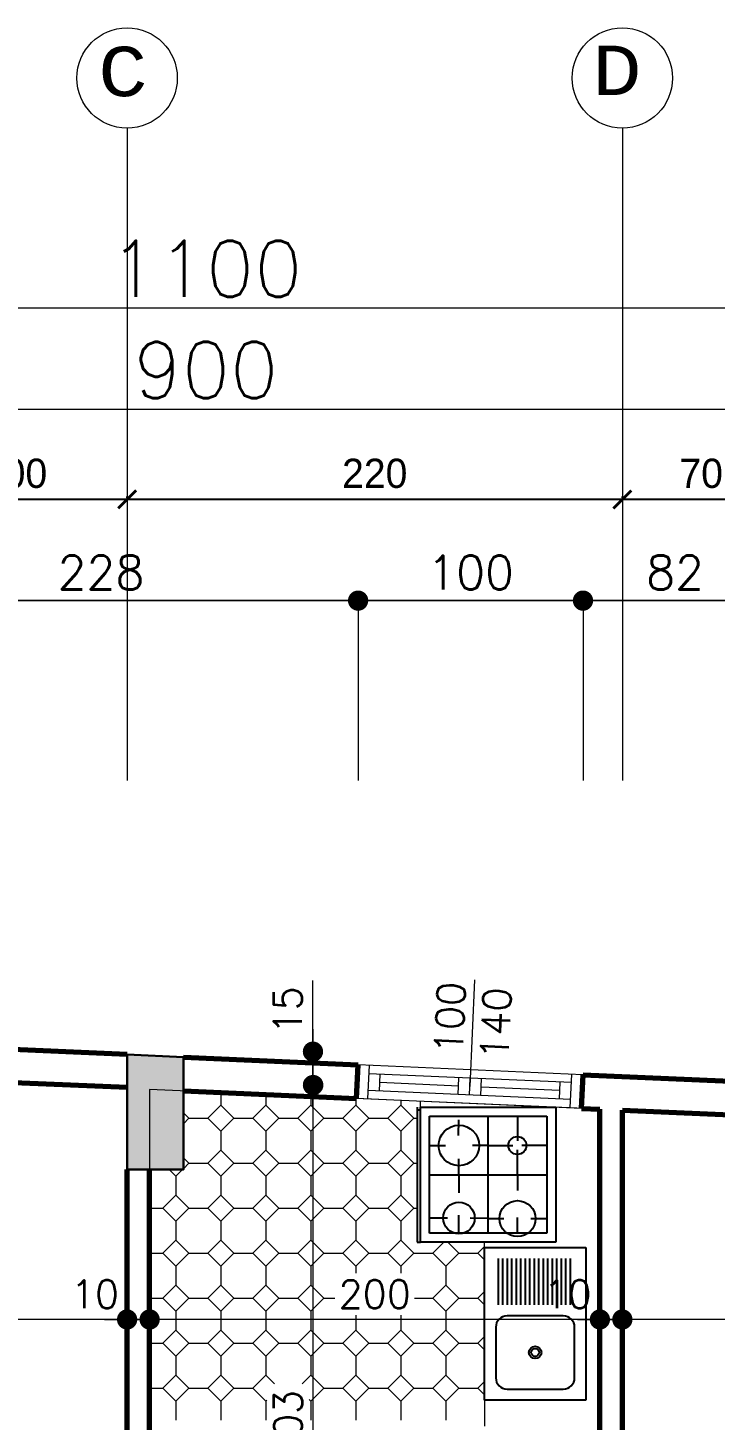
# Model space of a CAD drawing. Header units: millimetres. Extents: x 35860 to 71103, y -11298 to -8385.
# Drawn here: x 45394 to 45700, y -9514 to -8895 of the extents above; entities that cross this region are included whole.
import ezdxf

# ---------------------------------------------------------------- set-up
doc = ezdxf.new("R2010")
doc.units = ezdxf.units.MM
doc.header["$MEASUREMENT"] = 0
doc.layers.get('0').update_dxf_attribs({"lineweight": 15})
doc.layers.get('Defpoints').update_dxf_attribs({"lineweight": 20})
for name, color, linetype, lineweight in [('02', 2, 'Continuous', 20), ('03_Yazı', 1, 'Continuous', 30), ('07', 3, 'Continuous', 70), ('Aks&Tefriş', 5, 'Continuous', 20), ('Kolon', 6, 'Continuous', 30), ('Ölçü', 140, 'Continuous', 20)]:
    doc.layers.add(name, color=color, linetype=linetype, lineweight=lineweight)
doc.layers.add('Lay_X', color=45, linetype='Continuous', lineweight=13, plot=False)
doc.layers.add('M-TEF', color=63, linetype='Continuous')
doc.styles.add('0', font='txt.shx')
doc.styles.add('C', font='')
doc.styles.get('C').set_extended_font_data('Courier New Tur')
doc.dimstyles.new('2', dxfattribs={"dimtxt": 12.5, "dimasz": 1, "dimexe": 0, "dimexo": 0, "dimgap": 5, "dimtad": 1, "dimdec": 0, "dimlfac": -1, "dimzin": 12, "dimdsep": 46, "dimtxsty": '0', "dimblk": 'DOT', "dimcen": 2.5, "dimse1": 1, "dimse2": 1, "dimclrd": 256, "dimclrt": 1, "dimadec": 0, "dimazin": 0, "dimtfac": 1, "dimtdec": 0, "dimtmove": 0, "dimatfit": 0, "dimldrblk": 'DOT', "dimfxl": 1, "dimtolj": 1, "dimtzin": 0, "dimlwd": -1, "dimarcsym": 0})
doc.dimstyles.new('5', dxfattribs={"dimtxt": 25, "dimasz": 1, "dimexe": 0, "dimexo": 0, "dimgap": 5, "dimtad": 1, "dimdec": 0, "dimlfac": -1, "dimzin": 12, "dimdsep": 46, "dimtxsty": '0', "dimblk": 'DOT', "dimcen": 2.5, "dimse1": 1, "dimse2": 1, "dimclrd": 256, "dimclrt": 1, "dimadec": 8, "dimazin": 0, "dimtfac": 1, "dimtdec": 0, "dimtmove": 0, "dimatfit": 0, "dimldrblk": 'DOT', "dimfxl": 1, "dimtolj": 1, "dimtzin": 0, "dimlwd": -1, "dimarcsym": 0})
doc.dimstyles.new('_VI80I', dxfattribs={"dimtxt": 15, "dimasz": 1, "dimexe": 0, "dimexo": 100, "dimgap": 5, "dimtad": 1, "dimdec": 0, "dimlfac": -1, "dimzin": 12, "dimdsep": 46, "dimtxsty": '0', "dimblk1": 'DOT80_2', "dimblk2": 'DOT80_1', "dimsah": 1, "dimcen": 2.5, "dimse1": 1, "dimse2": 1, "dimclrd": 256, "dimclrt": 1, "dimadec": 8, "dimazin": 0, "dimtfac": 1, "dimtdec": 0, "dimtmove": 0, "dimatfit": 0, "dimldrblk": 'DOT', "dimfxl": 1, "dimtolj": 1, "dimtzin": 0, "dimlwd": -1, "dimarcsym": 0})
doc.dimstyles.new('STANDART', dxfattribs={"dimtxt": 13, "dimasz": 8, "dimexe": 1.25, "dimexo": 0.625, "dimgap": 5, "dimtad": 1, "dimdec": 0, "dimrnd": 5, "dimzin": 1, "dimdsep": 46, "dimtxsty": 'Standard', "dimblk1": 'ARCHTICK', "dimblk2": 'ARCHTICK', "dimsah": 1, "dimcen": 2.5, "dimclrd": 256, "dimclre": 256, "dimclrt": 1, "dimadec": 0, "dimazin": 0, "dimtfac": 1, "dimtdec": 0, "dimtofl": 0, "dimtmove": 1, "dimatfit": 0, "dimldrblk": 'ARCHTICK', "dimfxl": 1, "dimtolj": 1, "dimtzin": 0, "dimarcsym": 0})

# ---------------------------------------------------------------- blocks, each defined once
blk = doc.blocks.new('DOT')
at = {"color": 0}
blk.add_line((-10, 0), (10, 0), dxfattribs=at)
at = {"color": 0, "const_width": 4.5}
blk.add_lwpolyline([(-2.25, 0, 1), (2.25, 0, 1)], format="xyb", close=True, dxfattribs=at)
blk = doc.blocks.new('*D158')
at = {"layer": 'Aks&Tefriş', "transparency": 16777216}
blk.add_line((45922.41, -9064.9), (45024.41, -9064.9), dxfattribs=at)
at = {"layer": 'Defpoints', "color": 0, "transparency": 16777216}
for p in [(45023.41, -9064.9), (45023.41, -9064.9), (45923.41, -9064.9)]:
    blk.add_point(p, dxfattribs=at)
at = {"layer": 'Aks&Tefriş', "transparency": 16777216, "rotation": 180}
blk.add_blockref('DOT', (45023.41, -9064.9), dxfattribs=at)
at = {"layer": 'Aks&Tefriş', "transparency": 16777216}
blk.add_blockref('DOT', (45923.41, -9064.9), dxfattribs=at)
at = {"layer": 'Aks&Tefriş', "color": 1, "transparency": 16777216, "insert": (45473.41, -9047.4), "char_height": 25, "attachment_point": 5, "style": '0'}
blk.add_mtext('\\A1;900', dxfattribs=at)
blk = doc.blocks.new('_ARCHTICK')
at = {"color": 0, "linetype": 'ByBlock', "const_width": 0.15}
blk.add_lwpolyline([(-0.5, -0.5), (0.5, 0.5)], dxfattribs=at)
blk = doc.blocks.new('*D160')
at = {"layer": 'Aks&Tefriş', "lineweight": -2, "transparency": 16777216}
for p, q in [((45658.41, -9104.27), (45658.41, -9103.65)), ((45728.41, -9104.9), (45658.41, -9104.9))]:
    blk.add_line(p, q, dxfattribs=at)
at = {"layer": 'Defpoints', "color": 0, "transparency": 16777216}
for p in [(45658.41, -9104.9), (45658.41, -9104.9), (45728.41, -9104.9)]:
    blk.add_point(p, dxfattribs=at)
at = {"layer": 'Aks&Tefriş', "lineweight": -2, "transparency": 16777216, "xscale": 8, "yscale": 8, "zscale": 8, "rotation": 180}
blk.add_blockref('_ARCHTICK', (45658.41, -9104.9), dxfattribs=at)
at = {"layer": 'Aks&Tefriş', "lineweight": -2, "transparency": 16777216, "xscale": 8, "yscale": 8, "zscale": 8}
blk.add_blockref('_ARCHTICK', (45728.41, -9104.9), dxfattribs=at)
at = {"layer": 'Aks&Tefriş', "color": 1, "transparency": 16777216, "insert": (45693.41, -9093.4), "char_height": 13, "attachment_point": 5}
blk.add_mtext('\\A1;70', dxfattribs=at)
blk = doc.blocks.new('*D161')
at = {"layer": 'Aks&Tefriş', "lineweight": -2, "transparency": 16777216}
for p, q in [((45438.41, -9104.27), (45438.41, -9103.65)), ((45658.41, -9104.9), (45438.41, -9104.9))]:
    blk.add_line(p, q, dxfattribs=at)
at = {"layer": 'Defpoints', "color": 0, "transparency": 16777216}
for p in [(45438.41, -9104.9), (45438.41, -9104.9), (45658.41, -9104.9)]:
    blk.add_point(p, dxfattribs=at)
at = {"layer": 'Aks&Tefriş', "lineweight": -2, "transparency": 16777216, "xscale": 8, "yscale": 8, "zscale": 8, "rotation": 180}
blk.add_blockref('_ARCHTICK', (45438.41, -9104.9), dxfattribs=at)
at = {"layer": 'Aks&Tefriş', "lineweight": -2, "transparency": 16777216, "xscale": 8, "yscale": 8, "zscale": 8}
blk.add_blockref('_ARCHTICK', (45658.41, -9104.9), dxfattribs=at)
at = {"layer": 'Aks&Tefriş', "color": 1, "transparency": 16777216, "insert": (45548.41, -9093.4), "char_height": 13, "attachment_point": 5}
blk.add_mtext('\\A1;220', dxfattribs=at)
blk = doc.blocks.new('*D162')
at = {"layer": 'Aks&Tefriş', "lineweight": -2, "transparency": 16777216}
for p, q in [((45338.41, -9104.27), (45338.41, -9103.65)), ((45438.41, -9104.9), (45338.41, -9104.9))]:
    blk.add_line(p, q, dxfattribs=at)
at = {"layer": 'Defpoints', "color": 0, "transparency": 16777216}
for p in [(45338.41, -9104.9), (45338.41, -9104.9), (45438.41, -9104.9)]:
    blk.add_point(p, dxfattribs=at)
at = {"layer": 'Aks&Tefriş', "lineweight": -2, "transparency": 16777216, "xscale": 8, "yscale": 8, "zscale": 8, "rotation": 180}
blk.add_blockref('_ARCHTICK', (45338.41, -9104.9), dxfattribs=at)
at = {"layer": 'Aks&Tefriş', "lineweight": -2, "transparency": 16777216, "xscale": 8, "yscale": 8, "zscale": 8}
blk.add_blockref('_ARCHTICK', (45438.41, -9104.9), dxfattribs=at)
at = {"layer": 'Aks&Tefriş', "color": 1, "transparency": 16777216, "insert": (45388.41, -9093.4), "char_height": 13, "attachment_point": 5}
blk.add_mtext('\\A1;100', dxfattribs=at)
blk = doc.blocks.new('*D122')
at = {"layer": 'Defpoints', "color": 0, "transparency": 16777216}
for p in [(45908.41, -9373.42), (45658.41, -9378.03), (45658.41, -9469.45)]:
    blk.add_point(p, dxfattribs=at)
at = {"layer": 'Ölçü', "transparency": 16777216}
blk.add_line((45907.41, -9469.45), (45659.41, -9469.45), dxfattribs=at)
at = {"layer": 'Ölçü', "transparency": 16777216, "rotation": 180}
blk.add_blockref('DOT', (45658.41, -9469.45), dxfattribs=at)
at = {"layer": 'Ölçü', "transparency": 16777216}
blk.add_blockref('DOT', (45908.41, -9469.45), dxfattribs=at)
at = {"layer": 'Ölçü', "color": 1, "transparency": 16777216, "insert": (45783.41, -9458.2), "char_height": 12.5, "attachment_point": 5, "style": '0'}
blk.add_mtext('\\A1;250', dxfattribs=at)
blk = doc.blocks.new('*D123')
at = {"layer": 'Defpoints', "color": 0, "transparency": 16777216}
for p in [(45648.41, -9378.03), (45658.41, -9378.03), (45648.41, -9469.45)]:
    blk.add_point(p, dxfattribs=at)
at = {"layer": 'Ölçü', "transparency": 16777216}
for p, q in [((45647.41, -9469.45), (45621.82, -9469.45)), ((45658.41, -9469.45), (45648.41, -9469.45)), ((45659.41, -9469.45), (45660.41, -9469.45))]:
    blk.add_line(p, q, dxfattribs=at)
blk.add_blockref('DOT', (45648.41, -9469.45), dxfattribs=at)
at = {"layer": 'Ölçü', "transparency": 16777216, "rotation": 180}
blk.add_blockref('DOT', (45658.41, -9469.45), dxfattribs=at)
at = {"layer": 'Ölçü', "color": 1, "transparency": 16777216, "insert": (45634.12, -9458.2), "char_height": 12.5, "attachment_point": 5, "style": '0'}
blk.add_mtext('\\A1;10', dxfattribs=at)
blk = doc.blocks.new('*D124')
at = {"layer": 'Defpoints', "color": 0, "transparency": 16777216}
for p in [(45448.41, -9378.03), (45648.41, -9378.03), (45448.41, -9469.45)]:
    blk.add_point(p, dxfattribs=at)
at = {"layer": 'Ölçü', "transparency": 16777216}
blk.add_line((45647.41, -9469.45), (45449.41, -9469.45), dxfattribs=at)
at = {"layer": 'Ölçü', "transparency": 16777216, "rotation": 180}
blk.add_blockref('DOT', (45448.41, -9469.45), dxfattribs=at)
at = {"layer": 'Ölçü', "transparency": 16777216}
blk.add_blockref('DOT', (45648.41, -9469.45), dxfattribs=at)
at = {"layer": 'Ölçü', "color": 1, "transparency": 16777216, "insert": (45548.41, -9458.2), "char_height": 12.5, "attachment_point": 5, "style": '0'}
blk.add_mtext('\\A1;200', dxfattribs=at)
blk = doc.blocks.new('*D125')
at = {"layer": 'Defpoints', "color": 0, "transparency": 16777216}
for p in [(45438.41, -9378.03), (45448.41, -9378.03), (45438.41, -9469.45)]:
    blk.add_point(p, dxfattribs=at)
at = {"layer": 'Ölçü', "transparency": 16777216}
for p, q in [((45437.41, -9469.45), (45411.82, -9469.45)), ((45448.41, -9469.45), (45438.41, -9469.45)), ((45449.41, -9469.45), (45450.41, -9469.45))]:
    blk.add_line(p, q, dxfattribs=at)
blk.add_blockref('DOT', (45438.41, -9469.45), dxfattribs=at)
at = {"layer": 'Ölçü', "transparency": 16777216, "rotation": 180}
blk.add_blockref('DOT', (45448.41, -9469.45), dxfattribs=at)
at = {"layer": 'Ölçü', "color": 1, "transparency": 16777216, "insert": (45424.12, -9458.2), "char_height": 12.5, "attachment_point": 5, "style": '0'}
blk.add_mtext('\\A1;10', dxfattribs=at)
blk = doc.blocks.new('*D146')
at = {"layer": 'Defpoints', "color": 0, "transparency": 16777216}
for p in [(45521.11, -9365.25), (45521.11, -9365.25), (45463.41, -9668.42)]:
    blk.add_point(p, dxfattribs=at)
at = {"layer": 'Ölçü', "transparency": 16777216}
blk.add_line((45521.11, -9667.42), (45521.11, -9366.25), dxfattribs=at)
for p, rotation in [((45521.11, -9365.25), 90), ((45521.11, -9668.42), 270)]:
    blk.add_blockref('DOT', p, dxfattribs=dict(at, rotation=rotation))
at = {"layer": 'Ölçü', "color": 1, "transparency": 16777216, "insert": (45509.86, -9516.84), "char_height": 12.5, "attachment_point": 5, "rotation": 90, "style": '0'}
blk.add_mtext('\\A1;303', dxfattribs=at)
blk = doc.blocks.new('*D177')
at = {"layer": 'Defpoints', "color": 0, "transparency": 16777216}
for p in [(45518.19, -9350.39), (45520.96, -9350.39), (45521.11, -9365.25)]:
    blk.add_point(p, dxfattribs=at)
at = {"layer": 'Ölçü', "transparency": 16777216}
for p, q in [((45520.96, -9349.39), (45520.96, -9318.71)), ((45520.96, -9365.25), (45520.96, -9350.39)), ((45520.96, -9366.25), (45520.96, -9367.25))]:
    blk.add_line(p, q, dxfattribs=at)
for p, rotation in [((45520.96, -9350.39), 270), ((45520.96, -9365.25), 90)]:
    blk.add_blockref('DOT', p, dxfattribs=dict(at, rotation=rotation))
at = {"layer": 'Ölçü', "color": 1, "transparency": 16777216, "insert": (45509.71, -9332.04), "char_height": 12.5, "attachment_point": 5, "rotation": 90, "style": '0'}
blk.add_mtext('\\A1;15', dxfattribs=at)
blk = doc.blocks.new('*D197')
at = {"layer": 'Defpoints', "color": 0, "transparency": 16777216}
for p in [(45438.41, -9378.03), (45038.41, -9469.45), (45038.41, -9470.57)]:
    blk.add_point(p, dxfattribs=at)
at = {"layer": 'Ölçü', "transparency": 16777216}
blk.add_line((45437.41, -9469.45), (45039.41, -9469.45), dxfattribs=at)
at = {"layer": 'Ölçü', "transparency": 16777216, "rotation": 180}
blk.add_blockref('DOT', (45038.41, -9469.45), dxfattribs=at)
at = {"layer": 'Ölçü', "transparency": 16777216}
blk.add_blockref('DOT', (45438.41, -9469.45), dxfattribs=at)
at = {"layer": 'Ölçü', "color": 1, "transparency": 16777216, "insert": (45238.41, -9458.2), "char_height": 12.5, "attachment_point": 5, "style": '0'}
blk.add_mtext('\\A1;400', dxfattribs=at)
blk = doc.blocks.new('P_X_D_2_15-100')
at = {"layer": '02'}
for p, q in [((0, 55), (0, 7.5)), ((-50, 15), (50, 15)), ((-45, 0), (-45, 15)), ((45, 0), (45, 15)), ((-45, 11.25), (45, 11.25)), ((-40, 3.75), (-40, 11.25)), ((-40, 7.5), (-5, 7.5)), ((-5, 3.75), (-5, 11.25)), ((0, 3.75), (0, 11.25)), ((5, 3.75), (5, 11.25)), ((5, 7.5), (40, 7.5)), ((40, 3.75), (40, 11.25)), ((-50, 0), (50, 0)), ((-45, 3.75), (45, 3.75))]:
    blk.add_line(p, q, dxfattribs=at)
at = {"layer": '07'}
for p, q in [((-50, 0), (-50, 15)), ((50, 0), (50, 15))]:
    blk.add_line(p, q, dxfattribs=at)
at = {"layer": '03_Yazı', "style": '0', "flags": 8}
for tag, p in [('100', (-2.5, 20)), ('140', (15.09, 20))]:
    blk.add_attdef(tag, p, '', height=12.5, rotation=90, dxfattribs=at)
blk = doc.blocks.new('DOT80_2')
at = {"color": 0}
blk.add_line((0, 0), (0, -80), dxfattribs=at)
blk.add_blockref('DOT', (0, 0))
blk = doc.blocks.new('DOT80_1')
at = {"color": 0}
blk.add_line((0, 0), (0, 80), dxfattribs=at)
blk.add_blockref('DOT', (0, 0))
blk = doc.blocks.new('*D833')
at = {"layer": 'Aks&Tefriş', "transparency": 16777216}
blk.add_line((45721.67, -9149.9), (45641.92, -9149.9), dxfattribs=at)
at = {"layer": 'Defpoints', "color": 0, "transparency": 16777216}
for p in [(45640.92, -9149.9), (45640.92, -9360.63), (45722.67, -9364.24)]:
    blk.add_point(p, dxfattribs=at)
at = {"layer": 'Aks&Tefriş', "transparency": 16777216, "rotation": 180}
blk.add_blockref('DOT80_1', (45640.92, -9149.9), dxfattribs=at)
at = {"layer": 'Aks&Tefriş', "transparency": 16777216}
blk.add_blockref('DOT80_2', (45722.67, -9149.9), dxfattribs=at)
at = {"layer": 'Aks&Tefriş', "color": 1, "transparency": 16777216, "insert": (45681.8, -9137.4), "char_height": 15, "attachment_point": 5, "style": '0'}
blk.add_mtext('\\A1;82', dxfattribs=at)
blk = doc.blocks.new('*D834')
at = {"layer": 'Aks&Tefriş', "transparency": 16777216}
blk.add_line((45639.92, -9149.9), (45542.02, -9149.9), dxfattribs=at)
at = {"layer": 'Defpoints', "color": 0, "transparency": 16777216}
for p in [(45541.02, -9149.9), (45541.02, -9356.23), (45640.92, -9360.63)]:
    blk.add_point(p, dxfattribs=at)
at = {"layer": 'Aks&Tefriş', "transparency": 16777216, "rotation": 180}
blk.add_blockref('DOT80_1', (45541.02, -9149.9), dxfattribs=at)
at = {"layer": 'Aks&Tefriş', "transparency": 16777216}
blk.add_blockref('DOT80_2', (45640.92, -9149.9), dxfattribs=at)
at = {"layer": 'Aks&Tefriş', "color": 1, "transparency": 16777216, "insert": (45590.97, -9137.4), "char_height": 15, "attachment_point": 5, "style": '0'}
blk.add_mtext('\\A1;100', dxfattribs=at)
blk = doc.blocks.new('*D835')
at = {"layer": 'Aks&Tefriş', "transparency": 16777216}
blk.add_line((45540.02, -9149.9), (45313.55, -9149.9), dxfattribs=at)
at = {"layer": 'Defpoints', "color": 0, "transparency": 16777216}
for p in [(45312.55, -9149.9), (45312.55, -9346.16), (45541.02, -9356.23)]:
    blk.add_point(p, dxfattribs=at)
at = {"layer": 'Aks&Tefriş', "transparency": 16777216, "rotation": 180}
blk.add_blockref('DOT80_1', (45312.55, -9149.9), dxfattribs=at)
at = {"layer": 'Aks&Tefriş', "transparency": 16777216}
blk.add_blockref('DOT80_2', (45541.02, -9149.9), dxfattribs=at)
at = {"layer": 'Aks&Tefriş', "color": 1, "transparency": 16777216, "insert": (45426.79, -9137.4), "char_height": 15, "attachment_point": 5, "style": '0'}
blk.add_mtext('\\A1;228', dxfattribs=at)
blk = doc.blocks.new('*D1042')
at = {"layer": 'Aks&Tefriş', "transparency": 16777216}
blk.add_line((46022.41, -9019.9), (44924.41, -9019.9), dxfattribs=at)
at = {"layer": 'Defpoints', "color": 0, "transparency": 16777216}
for p in [(44923.41, -9019.9), (44923.41, -9019.9), (46023.41, -9019.9)]:
    blk.add_point(p, dxfattribs=at)
at = {"layer": 'Aks&Tefriş', "transparency": 16777216, "rotation": 180}
blk.add_blockref('DOT', (44923.41, -9019.9), dxfattribs=at)
at = {"layer": 'Aks&Tefriş', "transparency": 16777216}
blk.add_blockref('DOT', (46023.41, -9019.9), dxfattribs=at)
at = {"layer": 'Aks&Tefriş', "color": 1, "transparency": 16777216, "insert": (45473.41, -9002.4), "char_height": 25, "attachment_point": 5, "style": '0'}
blk.add_mtext('\\A1;1100', dxfattribs=at)

msp = doc.modelspace()

# ---------------------------------------------------------------- hatches: boundary and pattern name
h = msp.add_hatch()
h.set_pattern_fill('ANSI33', color=256, scale=30, style=0)
h.set_pattern_definition([(45, (-100, 0), (-5.3033009, 5.3033009), []), (45, (-94.697, 0), (-5.3033009, 5.3033009), [3.75, -1.875])])
h.paths.add_polyline_path([(45023.41, -9384.52), (45023.41, -9333.42), (45048.41, -9334.52), (45048.41, -9384.52)])
h.paths.add_polyline_path([(45438.41, -9402.81), (45438.41, -9351.71), (45463.41, -9352.81), (45463.41, -9402.81)])
h.paths.add_polyline_path([(45898.41, -9423.08), (45898.41, -9371.98), (45923.41, -9373.08), (45923.41, -9423.08)])
h.paths.add_polyline_path([(45923.41, -9983.42), (45863.41, -9983.42), (45863.41, -10013.42), (45923.41, -10013.42)])
h.paths.add_polyline_path([(45898.41, -9628.42), (45923.41, -9628.42), (45923.41, -9678.42), (45898.41, -9678.42)])
h.paths.add_polyline_path([(45463.41, -9638.42), (45463.41, -9678.42), (45438.41, -9678.42), (45438.41, -9638.42)])
h.paths.add_polyline_path([(45073.41, -9678.42), (45023.41, -9678.42), (45023.41, -9653.42), (45073.41, -9653.42)])
h.paths.add_polyline_path([(45063.41, -9893.42), (45023.41, -9893.42), (45023.41, -9923.42), (45063.41, -9923.42)])
h.paths.add_polyline_path([(45048.41, -10623.42), (45048.41, -10573.42), (45023.41, -10573.42), (45023.41, -10623.42)])
h.paths.add_polyline_path([(45898.41, -10368.42), (45923.41, -10368.42), (45923.41, -10318.42), (45898.41, -10318.42)])
h.paths.add_polyline_path([(45463.41, -10368.42), (45463.41, -10318.42), (45438.41, -10318.42), (45438.41, -10368.42)])
h.paths.add_polyline_path([(45363.41, -10138.42), (45338.41, -10138.42), (45338.41, -10073.42), (45363.41, -10073.42)])
h.paths.add_polyline_path([(45363.41, -9923.42), (45363.41, -9858.42), (45338.41, -9858.42), (45338.41, -9923.42)])
h.paths.add_polyline_path([(45633.41, -9873.42), (45633.41, -9878.42), (45638.41, -9878.42), (45728.41, -9878.42), (45728.41, -9858.42), (45633.41, -9858.42)])
h.paths.add_polyline_path([(45633.41, -10133.42), (45633.41, -10118.42), (45728.41, -10118.42), (45728.41, -10138.42), (45633.41, -10138.42)])
h.paths.add_polyline_path([(45073.41, -10318.42), (45023.41, -10318.42), (45023.41, -10343.42), (45073.41, -10343.42)])
h.paths.add_polyline_path([(45633.41, -10623.42), (45658.41, -10623.42), (45658.41, -10573.42), (45633.41, -10573.42)])
h.paths.add_polyline_path([(45898.41, -10623.42), (45923.41, -10623.42), (45923.41, -10573.42), (45898.41, -10573.42)])
h.paths.add_polyline_path([(45463.41, -10623.42), (45463.41, -10573.42), (45438.41, -10573.42), (45438.41, -10623.42)])

# ---------------------------------------------------------------- linework, layer by layer
for p, q in [((45480, -9368.56), (45480, -9374.2)), ((45500, -9369.44), (45500, -9374.2)), ((45520, -9370.32), (45520, -9374.2)), ((45474.21, -9380), (45480.01, -9374.2)), ((45480.01, -9374.2), (45485.81, -9380)), ((45494.21, -9380), (45500.01, -9374.2)), ((45500.01, -9374.2), (45505.81, -9380)), ((45514.21, -9380), (45520.01, -9374.2)), ((45520.01, -9374.2), (45525.81, -9380)), ((45534.21, -9380), (45540.01, -9374.2)), ((45540, -9371.2), (45540, -9374.2)), ((45540.01, -9374.2), (45545.81, -9380)), ((45554.21, -9380), (45560.01, -9374.2)), ((45560, -9372.08), (45560, -9374.2)), ((45560.01, -9374.2), (45565.81, -9380)), ((45568.8, -9375.11), (45568.8, -9372.47)), ((45463.41, -9377.6), (45465.81, -9380)), ((45465.81, -9380), (45463.41, -9382.41)), ((45465.8, -9380), (45474.2, -9380)), ((45480.01, -9385.8), (45474.21, -9380)), ((45485.81, -9380), (45480.01, -9385.8)), ((45485.8, -9380), (45494.2, -9380)), ((45500.01, -9385.8), (45494.21, -9380)), ((45505.81, -9380), (45500.01, -9385.8)), ((45505.8, -9380), (45514.2, -9380)), ((45520.01, -9385.8), (45514.21, -9380)), ((45525.81, -9380), (45520.01, -9385.8)), ((45525.8, -9380), (45534.2, -9380)), ((45540.01, -9385.8), (45534.21, -9380)), ((45545.81, -9380), (45540.01, -9385.8)), ((45545.8, -9380), (45554.2, -9380)), ((45560.01, -9385.8), (45554.21, -9380)), ((45565.81, -9380), (45560.01, -9385.8)), ((45565.8, -9380), (45567.3, -9380)), ((45480, -9385.8), (45480, -9394.2)), ((45500, -9385.8), (45500, -9394.2)), ((45520, -9385.8), (45520, -9394.2)), ((45540, -9385.8), (45540, -9394.2)), ((45560, -9385.8), (45560, -9394.2)), ((45474.21, -9400), (45480.01, -9394.2)), ((45480.01, -9394.2), (45485.81, -9400)), ((45494.21, -9400), (45500.01, -9394.2)), ((45500.01, -9394.2), (45505.81, -9400)), ((45514.21, -9400), (45520.01, -9394.2)), ((45520.01, -9394.2), (45525.81, -9400)), ((45534.21, -9400), (45540.01, -9394.2)), ((45540.01, -9394.2), (45545.81, -9400)), ((45554.21, -9400), (45560.01, -9394.2)), ((45560.01, -9394.2), (45565.81, -9400)), ((45463.41, -9397.6), (45465.81, -9400)), ((45465.81, -9400), (45463.41, -9402.41)), ((45465.8, -9400), (45474.2, -9400)), ((45480.01, -9405.8), (45474.21, -9400)), ((45485.81, -9400), (45480.01, -9405.8)), ((45485.8, -9400), (45494.2, -9400)), ((45500.01, -9405.8), (45494.21, -9400)), ((45505.81, -9400), (45500.01, -9405.8)), ((45505.8, -9400), (45514.2, -9400)), ((45520.01, -9405.8), (45514.21, -9400)), ((45525.81, -9400), (45520.01, -9405.8)), ((45525.8, -9400), (45534.2, -9400)), ((45540.01, -9405.8), (45534.21, -9400)), ((45545.81, -9400), (45540.01, -9405.8)), ((45545.8, -9400), (45554.2, -9400)), ((45560.01, -9405.8), (45554.21, -9400)), ((45565.81, -9400), (45560.01, -9405.8)), ((45565.8, -9400), (45567.3, -9400)), ((45460.01, -9405.8), (45457.02, -9402.81)), ((45460, -9405.8), (45460, -9414.2)), ((45463.01, -9402.81), (45460.01, -9405.8)), ((45480, -9405.8), (45480, -9414.2)), ((45500, -9405.8), (45500, -9414.2)), ((45520, -9405.8), (45520, -9414.2)), ((45540, -9405.8), (45540, -9414.2)), ((45560, -9405.8), (45560, -9414.2)), ((45454.21, -9420), (45460.01, -9414.2)), ((45460.01, -9414.2), (45465.81, -9420)), ((45474.21, -9420), (45480.01, -9414.2)), ((45480.01, -9414.2), (45485.81, -9420)), ((45494.21, -9420), (45500.01, -9414.2)), ((45500.01, -9414.2), (45505.81, -9420)), ((45514.21, -9420), (45520.01, -9414.2)), ((45520.01, -9414.2), (45525.81, -9420)), ((45534.21, -9420), (45540.01, -9414.2)), ((45540.01, -9414.2), (45545.81, -9420)), ((45554.21, -9420), (45560.01, -9414.2)), ((45560.01, -9414.2), (45565.81, -9420)), ((45448.41, -9420), (45454.2, -9420)), ((45460.01, -9425.8), (45454.21, -9420)), ((45460, -9425.8), (45460, -9434.2)), ((45465.81, -9420), (45460.01, -9425.8)), ((45465.8, -9420), (45474.2, -9420)), ((45480.01, -9425.8), (45474.21, -9420)), ((45480, -9425.8), (45480, -9434.2)), ((45485.81, -9420), (45480.01, -9425.8)), ((45485.8, -9420), (45494.2, -9420)), ((45500.01, -9425.8), (45494.21, -9420)), ((45500, -9425.8), (45500, -9434.2)), ((45505.81, -9420), (45500.01, -9425.8)), ((45505.8, -9420), (45514.2, -9420)), ((45520.01, -9425.8), (45514.21, -9420)), ((45520, -9425.8), (45520, -9434.2)), ((45525.81, -9420), (45520.01, -9425.8)), ((45525.8, -9420), (45534.2, -9420)), ((45540.01, -9425.8), (45534.21, -9420)), ((45540, -9425.8), (45540, -9434.2)), ((45545.81, -9420), (45540.01, -9425.8)), ((45545.8, -9420), (45554.2, -9420)), ((45560.01, -9425.8), (45554.21, -9420)), ((45560, -9425.8), (45560, -9434.2)), ((45565.81, -9420), (45560.01, -9425.8)), ((45565.8, -9420), (45567.3, -9420)), ((45454.21, -9440), (45460.01, -9434.2)), ((45460.01, -9434.2), (45465.81, -9440)), ((45474.21, -9440), (45480.01, -9434.2)), ((45480.01, -9434.2), (45485.81, -9440)), ((45494.21, -9440), (45500.01, -9434.2)), ((45500.01, -9434.2), (45505.81, -9440)), ((45514.21, -9440), (45520.01, -9434.2)), ((45520.01, -9434.2), (45525.81, -9440)), ((45534.21, -9440), (45540.01, -9434.2)), ((45540.01, -9434.2), (45545.81, -9440)), ((45554.21, -9440), (45560.01, -9434.2)), ((45560.01, -9434.2), (45565.81, -9440)), ((45574.21, -9440), (45579.1, -9435.11)), ((45580.92, -9435.11), (45585.81, -9440)), ((45594.21, -9440), (45597.17, -9437.05)), ((45597.17, -9437.4), (45597.17, -9435.11)), ((45448.41, -9440), (45454.2, -9440)), ((45460.01, -9445.8), (45454.21, -9440)), ((45465.81, -9440), (45460.01, -9445.8)), ((45465.8, -9440), (45474.2, -9440)), ((45480.01, -9445.8), (45474.21, -9440)), ((45485.81, -9440), (45480.01, -9445.8)), ((45485.8, -9440), (45494.2, -9440)), ((45500.01, -9445.8), (45494.21, -9440)), ((45505.81, -9440), (45500.01, -9445.8)), ((45505.8, -9440), (45514.2, -9440)), ((45520.01, -9445.8), (45514.21, -9440)), ((45525.81, -9440), (45520.01, -9445.8)), ((45525.8, -9440), (45534.2, -9440)), ((45540.01, -9445.8), (45534.21, -9440)), ((45545.81, -9440), (45540.01, -9445.8)), ((45545.8, -9440), (45554.2, -9440)), ((45560.01, -9445.8), (45554.21, -9440)), ((45565.81, -9440), (45560.01, -9445.8)), ((45565.8, -9440), (45574.2, -9440)), ((45580.01, -9445.8), (45574.21, -9440)), ((45585.81, -9440), (45580.01, -9445.8)), ((45585.8, -9440), (45594.2, -9440)), ((45597.17, -9442.95), (45594.21, -9440)), ((45460, -9445.8), (45460, -9454.2)), ((45480, -9445.8), (45480, -9454.2)), ((45500, -9445.8), (45500, -9454.2)), ((45520, -9445.8), (45520, -9454.2)), ((45540, -9445.8), (45540, -9448.82)), ((45560, -9445.8), (45560, -9448.82)), ((45580, -9445.8), (45580, -9454.2)), ((45454.21, -9460), (45460.01, -9454.2)), ((45460.01, -9454.2), (45465.81, -9460)), ((45474.21, -9460), (45480.01, -9454.2)), ((45480.01, -9454.2), (45485.81, -9460)), ((45494.21, -9460), (45500.01, -9454.2)), ((45500.01, -9454.2), (45505.81, -9460)), ((45514.21, -9460), (45520.01, -9454.2)), ((45520.01, -9454.2), (45525.81, -9460)), ((45574.21, -9460), (45580.01, -9454.2)), ((45580.01, -9454.2), (45585.81, -9460)), ((45448.41, -9460), (45454.2, -9460)), ((45460.01, -9465.8), (45454.21, -9460)), ((45465.81, -9460), (45460.01, -9465.8)), ((45465.8, -9460), (45474.2, -9460)), ((45480.01, -9465.8), (45474.21, -9460)), ((45485.81, -9460), (45480.01, -9465.8)), ((45485.8, -9460), (45494.2, -9460)), ((45500.01, -9465.8), (45494.21, -9460)), ((45505.81, -9460), (45500.01, -9465.8)), ((45505.8, -9460), (45514.2, -9460)), ((45520.01, -9465.8), (45514.21, -9460)), ((45525.81, -9460), (45520.01, -9465.8)), ((45525.8, -9460), (45530.7, -9460)), ((45566.12, -9460), (45574.2, -9460)), ((45580.01, -9465.8), (45574.21, -9460)), ((45585.81, -9460), (45580.01, -9465.8)), ((45585.8, -9460), (45594.2, -9460)), ((45594.21, -9460), (45597.17, -9457.05)), ((45597.17, -9462.95), (45594.21, -9460)), ((45460, -9465.8), (45460, -9474.2)), ((45480, -9465.8), (45480, -9474.2)), ((45500, -9465.8), (45500, -9474.2)), ((45520, -9465.8), (45520, -9474.2)), ((45540, -9467.57), (45540, -9474.2)), ((45560, -9467.57), (45560, -9474.2)), ((45580, -9465.8), (45580, -9474.2)), ((45454.21, -9480), (45460.01, -9474.2)), ((45460.01, -9474.2), (45465.81, -9480)), ((45474.21, -9480), (45480.01, -9474.2)), ((45480.01, -9474.2), (45485.81, -9480)), ((45494.21, -9480), (45500.01, -9474.2)), ((45500.01, -9474.2), (45505.81, -9480)), ((45514.21, -9480), (45520.01, -9474.2)), ((45520.01, -9474.2), (45525.81, -9480)), ((45534.21, -9480), (45540.01, -9474.2)), ((45540.01, -9474.2), (45545.81, -9480)), ((45554.21, -9480), (45560.01, -9474.2)), ((45560.01, -9474.2), (45565.81, -9480)), ((45574.21, -9480), (45580.01, -9474.2)), ((45580.01, -9474.2), (45585.81, -9480)), ((45448.41, -9480), (45454.2, -9480)), ((45460.01, -9485.8), (45454.21, -9480)), ((45465.81, -9480), (45460.01, -9485.8)), ((45465.8, -9480), (45474.2, -9480)), ((45480.01, -9485.8), (45474.21, -9480)), ((45485.81, -9480), (45480.01, -9485.8)), ((45485.8, -9480), (45494.2, -9480)), ((45500.01, -9485.8), (45494.21, -9480)), ((45505.81, -9480), (45500.01, -9485.8)), ((45505.8, -9480), (45514.2, -9480)), ((45520.01, -9485.8), (45514.21, -9480)), ((45525.81, -9480), (45520.01, -9485.8)), ((45525.8, -9480), (45534.2, -9480)), ((45540.01, -9485.8), (45534.21, -9480)), ((45545.81, -9480), (45540.01, -9485.8)), ((45545.8, -9480), (45554.2, -9480)), ((45560.01, -9485.8), (45554.21, -9480)), ((45565.81, -9480), (45560.01, -9485.8)), ((45565.8, -9480), (45574.2, -9480)), ((45580.01, -9485.8), (45574.21, -9480)), ((45585.81, -9480), (45580.01, -9485.8)), ((45585.8, -9480), (45594.2, -9480)), ((45594.21, -9480), (45597.17, -9477.05)), ((45597.17, -9482.95), (45594.21, -9480)), ((45460, -9485.8), (45460, -9494.2)), ((45480, -9485.8), (45480, -9494.2)), ((45500, -9485.8), (45500, -9494.2)), ((45520, -9485.8), (45520, -9494.2)), ((45540, -9485.8), (45540, -9494.2)), ((45560, -9485.8), (45560, -9494.2)), ((45580, -9485.8), (45580, -9494.2)), ((45448.41, -9500), (45454.2, -9500)), ((45454.21, -9500), (45460.01, -9494.2)), ((45460.01, -9505.8), (45454.21, -9500)), ((45460.01, -9494.2), (45465.81, -9500)), ((45465.81, -9500), (45460.01, -9505.8)), ((45465.8, -9500), (45474.2, -9500)), ((45474.21, -9500), (45480.01, -9494.2)), ((45480.01, -9505.8), (45474.21, -9500)), ((45480.01, -9494.2), (45485.81, -9500)), ((45485.81, -9500), (45480.01, -9505.8)), ((45485.8, -9500), (45494.2, -9500)), ((45494.21, -9500), (45500.01, -9494.2)), ((45500.01, -9505.8), (45494.21, -9500)), ((45500.01, -9494.2), (45503.9, -9498.09)), ((45516.13, -9498.09), (45520.01, -9494.2)), ((45520.01, -9494.2), (45525.81, -9500)), ((45525.81, -9500), (45520.01, -9505.8)), ((45525.8, -9500), (45534.2, -9500)), ((45534.21, -9500), (45540.01, -9494.2)), ((45540.01, -9505.8), (45534.21, -9500)), ((45540.01, -9494.2), (45545.81, -9500)), ((45545.81, -9500), (45540.01, -9505.8)), ((45545.8, -9500), (45554.2, -9500)), ((45554.21, -9500), (45560.01, -9494.2)), ((45560.01, -9505.8), (45554.21, -9500)), ((45560.01, -9494.2), (45565.81, -9500)), ((45565.81, -9500), (45560.01, -9505.8)), ((45565.8, -9500), (45574.2, -9500)), ((45574.21, -9500), (45580.01, -9494.2)), ((45580.01, -9505.8), (45574.21, -9500)), ((45580.01, -9494.2), (45585.81, -9500)), ((45585.81, -9500), (45580.01, -9505.8)), ((45585.8, -9500), (45594.2, -9500)), ((45594.21, -9500), (45597.17, -9497.05)), ((45597.17, -9502.95), (45594.21, -9500)), ((45460, -9505.8), (45460, -9514.2)), ((45480, -9505.8), (45480, -9514.2)), ((45500, -9505.8), (45500, -9514.2)), ((45500.49, -9505.33), (45500.01, -9505.8)), ((45520.01, -9505.8), (45519.24, -9505.03)), ((45520, -9505.8), (45520, -9514.2)), ((45540, -9505.8), (45540, -9514.2)), ((45560, -9505.8), (45560, -9514.2)), ((45580, -9505.8), (45580, -9514.2)), ((45597.17, -9505.39), (45597.17, -9516.85))]:
    msp.add_line(p, q)
at = {"layer": '07'}
for p, q in [((45438.41, -9351.71), (45312.55, -9346.16)), ((45463.41, -9352.81), (45541.02, -9356.23)), ((45438.41, -9366.28), (45311.89, -9361.15)), ((45640.92, -9360.63), (45722.67, -9364.24)), ((45463.41, -9367.83), (45540.36, -9371.22)), ((45640.26, -9375.62), (45648.41, -9375.98)), ((45648.41, -9668.42), (45648.41, -9375.98)), ((45658.41, -9678.42), (45658.41, -9376.42)), ((45658.41, -9376.42), (45722.01, -9379.22)), ((45438.41, -9638.42), (45438.41, -9402.81)), ((45448.41, -9638.42), (45448.41, -9402.81))]:
    msp.add_line(p, q, dxfattribs=at)
at = {"layer": 'Aks&Tefriş'}
for p, q in [((45438.41, -8939.9), (45438.41, -9229.9)), ((45658.41, -8939.9), (45658.41, -9229.9)), ((45023.41, -9149.9), (45923.41, -9149.9))]:
    msp.add_line(p, q, dxfattribs=at)
for centre in [(45438.41, -8917.59), (45658.41, -8917.59)]:
    msp.add_circle(centre, 22.3, dxfattribs=at)
at = {"layer": 'Kolon'}
msp.add_lwpolyline([(45438.41, -9402.81), (45438.41, -9351.71), (45463.41, -9352.81), (45463.41, -9402.81), (45463.41, -9402.81)], close=True, dxfattribs=at)
at = {"layer": 'Lay_X'}
for points in [[(45438.41, -9366.28), (45438.41, -9688.42), (45038.41, -9688.42), (45038.41, -9349.1)], [(45648.41, -9668.42), (45648.41, -9375.98), (45448.41, -9367.16), (45448.41, -9668.42)], [(45658.41, -9376.42), (45658.41, -9768.42), (45908.41, -9768.42), (45908.41, -9387.43)]]:
    msp.add_lwpolyline(points, close=True, dxfattribs=at)
at = {"layer": 'M-TEF'}
for p, q in [((45568.63, -9376.45), (45567.13, -9376.43)), ((45568.63, -9376.45), (45567.13, -9376.43)), ((45568.63, -9376.45), (45567.13, -9376.43)), ((45567.3, -9375.11), (45567.3, -9435.11)), ((45567.3, -9375.11), (45567.3, -9435.11)), ((45567.3, -9375.11), (45567.3, -9435.11)), ((45568.8, -9375.11), (45628.8, -9375.11)), ((45568.8, -9435.11), (45568.8, -9375.11)), ((45568.8, -9375.11), (45628.8, -9375.11)), ((45568.8, -9435.11), (45568.8, -9375.11)), ((45568.8, -9435.11), (45568.8, -9375.11)), ((45568.8, -9375.11), (45628.8, -9375.11)), ((45628.8, -9375.11), (45628.8, -9435.11)), ((45628.8, -9375.11), (45628.8, -9435.11)), ((45628.8, -9375.11), (45628.8, -9435.11)), ((45572.8, -9431.11), (45572.8, -9379.11)), ((45572.8, -9379.11), (45624.8, -9379.11)), ((45572.8, -9431.11), (45572.8, -9379.11)), ((45572.8, -9379.11), (45624.8, -9379.11)), ((45572.8, -9431.11), (45572.8, -9379.11)), ((45572.8, -9379.11), (45624.8, -9379.11)), ((45585.58, -9380.67), (45585.49, -9387.67)), ((45585.58, -9380.67), (45585.49, -9387.67)), ((45585.58, -9380.67), (45585.49, -9387.67)), ((45598.8, -9431.11), (45598.8, -9379.11)), ((45598.8, -9431.11), (45598.8, -9379.11)), ((45598.8, -9431.11), (45598.8, -9379.11)), ((45611.8, -9379.11), (45611.8, -9390.11)), ((45611.8, -9379.11), (45611.8, -9390.11)), ((45611.8, -9379.11), (45611.8, -9390.11)), ((45624.8, -9379.11), (45624.8, -9431.11)), ((45624.8, -9379.11), (45624.8, -9431.11)), ((45624.8, -9379.11), (45624.8, -9431.11)), ((45572.8, -9392.11), (45579.8, -9392.11)), ((45572.8, -9392.11), (45579.8, -9392.11)), ((45572.8, -9392.11), (45579.8, -9392.11)), ((45598.8, -9392.11), (45591.8, -9392.11)), ((45598.8, -9392.11), (45591.8, -9392.11)), ((45598.8, -9392.11), (45591.8, -9392.11)), ((45598.8, -9392.11), (45609.8, -9392.11)), ((45598.8, -9392.11), (45609.8, -9392.11)), ((45598.8, -9392.11), (45609.8, -9392.11)), ((45611.8, -9405.11), (45611.8, -9394.11)), ((45611.8, -9405.11), (45611.8, -9394.11)), ((45611.8, -9405.11), (45611.8, -9394.11)), ((45624.8, -9392.11), (45613.8, -9392.11)), ((45624.8, -9392.11), (45613.8, -9392.11)), ((45624.8, -9392.11), (45613.8, -9392.11)), ((45585.8, -9405.11), (45585.8, -9398.11)), ((45585.8, -9405.11), (45585.8, -9398.11)), ((45585.8, -9405.11), (45585.8, -9398.11)), ((45572.8, -9405.11), (45624.8, -9405.11)), ((45572.8, -9405.11), (45624.8, -9405.11)), ((45572.8, -9405.11), (45624.8, -9405.11)), ((45585.8, -9405.11), (45585.8, -9413.11)), ((45585.8, -9405.11), (45585.8, -9413.11)), ((45585.8, -9405.11), (45585.8, -9413.11)), ((45611.8, -9405.11), (45611.8, -9412.11)), ((45611.8, -9405.11), (45611.8, -9412.11)), ((45611.8, -9405.11), (45611.8, -9412.11)), ((45572.79, -9424.2), (45580.79, -9424.29)), ((45572.79, -9424.2), (45580.79, -9424.29)), ((45572.79, -9424.2), (45580.79, -9424.29)), ((45585.8, -9431.11), (45585.8, -9423.11)), ((45585.8, -9431.11), (45585.8, -9423.11)), ((45585.8, -9431.11), (45585.8, -9423.11)), ((45598.78, -9424.49), (45590.78, -9424.4)), ((45598.78, -9424.49), (45590.78, -9424.4)), ((45598.78, -9424.49), (45590.78, -9424.4)), ((45598.78, -9424.49), (45605.78, -9424.57)), ((45598.78, -9424.49), (45605.78, -9424.57)), ((45598.78, -9424.49), (45605.78, -9424.57)), ((45611.8, -9431.11), (45611.8, -9424.11)), ((45611.8, -9431.11), (45611.8, -9424.11)), ((45611.8, -9431.11), (45611.8, -9424.11)), ((45624.78, -9424.78), (45617.78, -9424.7)), ((45624.78, -9424.78), (45617.78, -9424.7)), ((45624.78, -9424.78), (45617.78, -9424.7)), ((45624.8, -9431.11), (45572.8, -9431.11)), ((45624.8, -9431.11), (45572.8, -9431.11)), ((45624.8, -9431.11), (45572.8, -9431.11)), ((45567.3, -9435.11), (45568.8, -9435.11)), ((45567.3, -9435.11), (45568.8, -9435.11)), ((45567.3, -9435.11), (45568.8, -9435.11)), ((45628.8, -9435.11), (45568.8, -9435.11)), ((45628.8, -9435.11), (45568.8, -9435.11)), ((45628.8, -9435.11), (45568.8, -9435.11)), ((45597.17, -9437.4), (45642.17, -9437.4)), ((45597.17, -9505.39), (45597.17, -9437.4)), ((45597.17, -9437.4), (45642.17, -9437.4)), ((45597.17, -9505.39), (45597.17, -9437.4)), ((45597.17, -9437.4), (45642.17, -9437.4)), ((45597.17, -9505.39), (45597.17, -9437.4)), ((45642.17, -9437.4), (45642.17, -9505.39)), ((45642.17, -9437.4), (45642.17, -9505.39)), ((45642.17, -9437.4), (45642.17, -9505.39)), ((45603.17, -9442.4), (45603.17, -9462.89)), ((45603.17, -9442.4), (45603.17, -9462.89)), ((45603.17, -9442.4), (45603.17, -9462.89)), ((45605.17, -9442.4), (45605.17, -9462.89)), ((45605.17, -9442.4), (45605.17, -9462.89)), ((45605.17, -9442.4), (45605.17, -9462.89)), ((45607.17, -9442.4), (45607.17, -9462.89)), ((45607.17, -9442.4), (45607.17, -9462.89)), ((45607.17, -9442.4), (45607.17, -9462.89)), ((45609.17, -9442.4), (45609.17, -9462.89)), ((45609.17, -9442.4), (45609.17, -9462.89)), ((45609.17, -9442.4), (45609.17, -9462.89)), ((45611.17, -9442.4), (45611.17, -9462.89)), ((45611.17, -9442.4), (45611.17, -9462.89)), ((45611.17, -9442.4), (45611.17, -9462.89)), ((45613.17, -9442.4), (45613.17, -9462.89)), ((45613.17, -9442.4), (45613.17, -9462.89)), ((45613.17, -9442.4), (45613.17, -9462.89)), ((45615.17, -9442.4), (45615.17, -9462.89)), ((45615.17, -9442.4), (45615.17, -9462.89)), ((45615.17, -9442.4), (45615.17, -9462.89)), ((45617.17, -9442.4), (45617.17, -9462.89)), ((45617.17, -9442.4), (45617.17, -9462.89)), ((45617.17, -9442.4), (45617.17, -9462.89)), ((45619.17, -9442.4), (45619.17, -9462.89)), ((45619.17, -9442.4), (45619.17, -9462.89)), ((45619.17, -9442.4), (45619.17, -9462.89)), ((45621.17, -9442.4), (45621.17, -9462.89)), ((45621.17, -9442.4), (45621.17, -9462.89)), ((45621.17, -9442.4), (45621.17, -9462.89)), ((45623.17, -9442.4), (45623.17, -9462.89)), ((45623.17, -9442.4), (45623.17, -9462.89)), ((45623.17, -9442.4), (45623.17, -9462.89)), ((45625.17, -9442.4), (45625.17, -9462.89)), ((45625.17, -9442.4), (45625.17, -9462.89)), ((45625.17, -9442.4), (45625.17, -9462.89)), ((45627.17, -9442.4), (45627.17, -9462.89)), ((45627.17, -9442.4), (45627.17, -9462.89)), ((45627.17, -9442.4), (45627.17, -9462.89)), ((45629.17, -9442.4), (45629.17, -9462.89)), ((45629.17, -9442.4), (45629.17, -9462.89)), ((45629.17, -9442.4), (45629.17, -9462.89)), ((45631.17, -9442.4), (45631.17, -9462.89)), ((45631.17, -9442.4), (45631.17, -9462.89)), ((45631.17, -9442.4), (45631.17, -9462.89)), ((45633.17, -9442.4), (45633.17, -9462.89)), ((45633.17, -9442.4), (45633.17, -9462.89)), ((45633.17, -9442.4), (45633.17, -9462.89)), ((45635.17, -9442.4), (45635.17, -9462.89)), ((45635.17, -9442.4), (45635.17, -9462.89)), ((45635.17, -9442.4), (45635.17, -9462.89)), ((45632.17, -9467.89), (45607.17, -9467.89)), ((45632.17, -9467.89), (45607.17, -9467.89)), ((45632.17, -9467.89), (45607.17, -9467.89)), ((45602.17, -9472.89), (45602.17, -9495.39)), ((45602.17, -9472.89), (45602.17, -9495.39)), ((45602.17, -9472.89), (45602.17, -9495.39)), ((45637.17, -9495.39), (45637.17, -9472.89)), ((45637.17, -9495.39), (45637.17, -9472.89)), ((45637.17, -9495.39), (45637.17, -9472.89)), ((45642.17, -9505.39), (45597.17, -9505.39)), ((45642.17, -9505.39), (45597.17, -9505.39)), ((45642.17, -9505.39), (45597.17, -9505.39)), ((45607.17, -9500.39), (45632.17, -9500.39)), ((45607.17, -9500.39), (45632.17, -9500.39)), ((45607.17, -9500.39), (45632.17, -9500.39))]:
    msp.add_line(p, q, dxfattribs=at)
for centre, radius in [((45585.8, -9392.11), 9), ((45585.8, -9392.11), 9), ((45585.8, -9392.11), 9), ((45611.8, -9392.11), 4), ((45611.8, -9392.11), 4), ((45611.8, -9392.11), 4), ((45585.79, -9424.35), 7), ((45585.79, -9424.35), 7), ((45585.79, -9424.35), 7), ((45611.78, -9424.63), 8), ((45611.78, -9424.63), 8), ((45611.78, -9424.63), 8), ((45619.67, -9484.09), 2.75), ((45619.67, -9484.09), 2.75), ((45619.67, -9484.09), 2.75), ((45619.67, -9484.09), 1.75), ((45619.67, -9484.09), 1.75), ((45619.67, -9484.09), 1.75)]:
    msp.add_circle(centre, radius, dxfattribs=at)
for centre, start, end in [((45607.17, -9472.89), 90, 180), ((45607.17, -9472.89), 90, 180), ((45607.17, -9472.89), 90, 180), ((45632.17, -9472.89), 0, 90), ((45632.17, -9472.89), 0, 90), ((45632.17, -9472.89), 0, 90), ((45607.17, -9495.39), 180, 270), ((45607.17, -9495.39), 180, 270), ((45607.17, -9495.39), 180, 270), ((45632.17, -9495.39), 270, 0), ((45632.17, -9495.39), 270, 0), ((45632.17, -9495.39), 270, 0)]:
    msp.add_arc(centre, 5, start, end, dxfattribs=at)

# ---------------------------------------------------------------- block references
at = {"layer": '02'}
ref = msp.add_blockref('P_X_D_2_15-100', (45590.31, -9373.42), dxfattribs=dict(at, xscale=-1, rotation=357.4768581265412))
ref.add_attrib('100', '100', (45587.39, -9351.74), dxfattribs={"layer": '03_Yazı', "height": 12.5, "rotation": 87.47686, "style": '0', "flags": 8})
ref.add_attrib('140', '140', (45607.75, -9354.24), dxfattribs={"layer": '03_Yazı', "height": 12.5, "rotation": 87.47686, "style": '0', "flags": 8})

# ---------------------------------------------------------------- texts
at = {"layer": '03_Yazı', "style": 'C'}
for s, p in [('C', (45425.52, -8925.67)), ('D', (45644.94, -8925.16))]:
    msp.add_text(s, height=22, dxfattribs=at).set_placement(p)

# ---------------------------------------------------------------- dimensions: what is measured, and where the dimension line sits
at = {"layer": 'Aks&Tefriş'}
for base, p1, p2, picture, middle in [((44923.41, -9019.9), (46023.41, -9019.9), (44923.41, -9019.9), '*D1042', (45473.41, -9002.4)), ((45023.41, -9064.9), (45923.41, -9064.9), (45023.41, -9064.9), '*D158', (45473.41, -9047.4))]:
    dim = msp.add_linear_dim(base=base, p1=p1, p2=p2, angle=180, dimstyle='5', dxfattribs=at)
    dim.commit()
    dim.dimension.update_dxf_attribs({"geometry": picture, "text_midpoint": middle})
for base, p1, p2, picture, middle in [((45338.41, -9104.9), (45438.41, -9104.9), (45338.41, -9104.9), '*D162', (45388.41, -9093.4)), ((45438.41, -9104.9), (45658.41, -9104.9), (45438.41, -9104.9), '*D161', (45548.41, -9093.4)), ((45658.41, -9104.9), (45728.41, -9104.9), (45658.41, -9104.9), '*D160', (45693.41, -9093.4))]:
    dim = msp.add_linear_dim(base=base, p1=p1, p2=p2, angle=180, dimstyle='STANDART', override={"dimse1": 1}, dxfattribs=at)
    dim.commit()
    dim.dimension.update_dxf_attribs({"geometry": picture, "text_midpoint": middle})
for base, p1, p2, picture, middle in [((45312.55, -9149.9), (45541.02, -9356.23), (45312.55, -9346.16), '*D835', (45426.79, -9137.4)), ((45541.02, -9149.9), (45640.92, -9360.63), (45541.02, -9356.23), '*D834', (45590.97, -9137.4)), ((45640.92, -9149.9), (45722.67, -9364.24), (45640.92, -9360.63), '*D833', (45681.8, -9137.4))]:
    dim = msp.add_linear_dim(base=base, p1=p1, p2=p2, dimstyle='_VI80I', override={"dimtmove": 1}, dxfattribs=at)
    dim.commit()
    dim.dimension.update_dxf_attribs({"geometry": picture, "text_midpoint": middle})
at = {"layer": 'Ölçü'}
dim = msp.add_linear_dim(base=(45520.96, -9350.39), p1=(45521.11, -9365.25), p2=(45518.19, -9350.39), angle=90, dimstyle='2', dxfattribs=at)
dim.commit()
dim.dimension.update_dxf_attribs({"geometry": '*D177', "text_midpoint": (45520.96, -9332.04), "dimtype": 160})
for base, p1, p2, angle, picture, middle in [((45521.11, -9365.25), (45463.41, -9668.42), (45521.11, -9365.25), 90, '*D146', (45509.86, -9516.84)), ((45658.41, -9469.45), (45908.41, -9373.42), (45658.41, -9378.03), 180, '*D122', (45783.41, -9458.2)), ((45438.41, -9469.45), (45448.41, -9378.03), (45438.41, -9378.03), 180, '*D125', (45424.12, -9458.2)), ((45448.41, -9469.45), (45648.41, -9378.03), (45448.41, -9378.03), 180, '*D124', (45548.41, -9458.2)), ((45648.41, -9469.45), (45658.41, -9378.03), (45648.41, -9378.03), 180, '*D123', (45634.12, -9458.2))]:
    dim = msp.add_linear_dim(base=base, p1=p1, p2=p2, angle=angle, dimstyle='2', dxfattribs=at)
    dim.commit()
    dim.dimension.update_dxf_attribs({"geometry": picture, "text_midpoint": middle})
dim = msp.add_linear_dim(base=(45038.41, -9469.45), p1=(45438.41, -9378.03), p2=(45038.41, -9470.57), angle=180, dimstyle='2', override={"dimtmove": 1}, dxfattribs=at)
dim.commit()
dim.dimension.update_dxf_attribs({"geometry": '*D197', "text_midpoint": (45238.41, -9458.2)})

doc.saveas('drawing.dxf')
